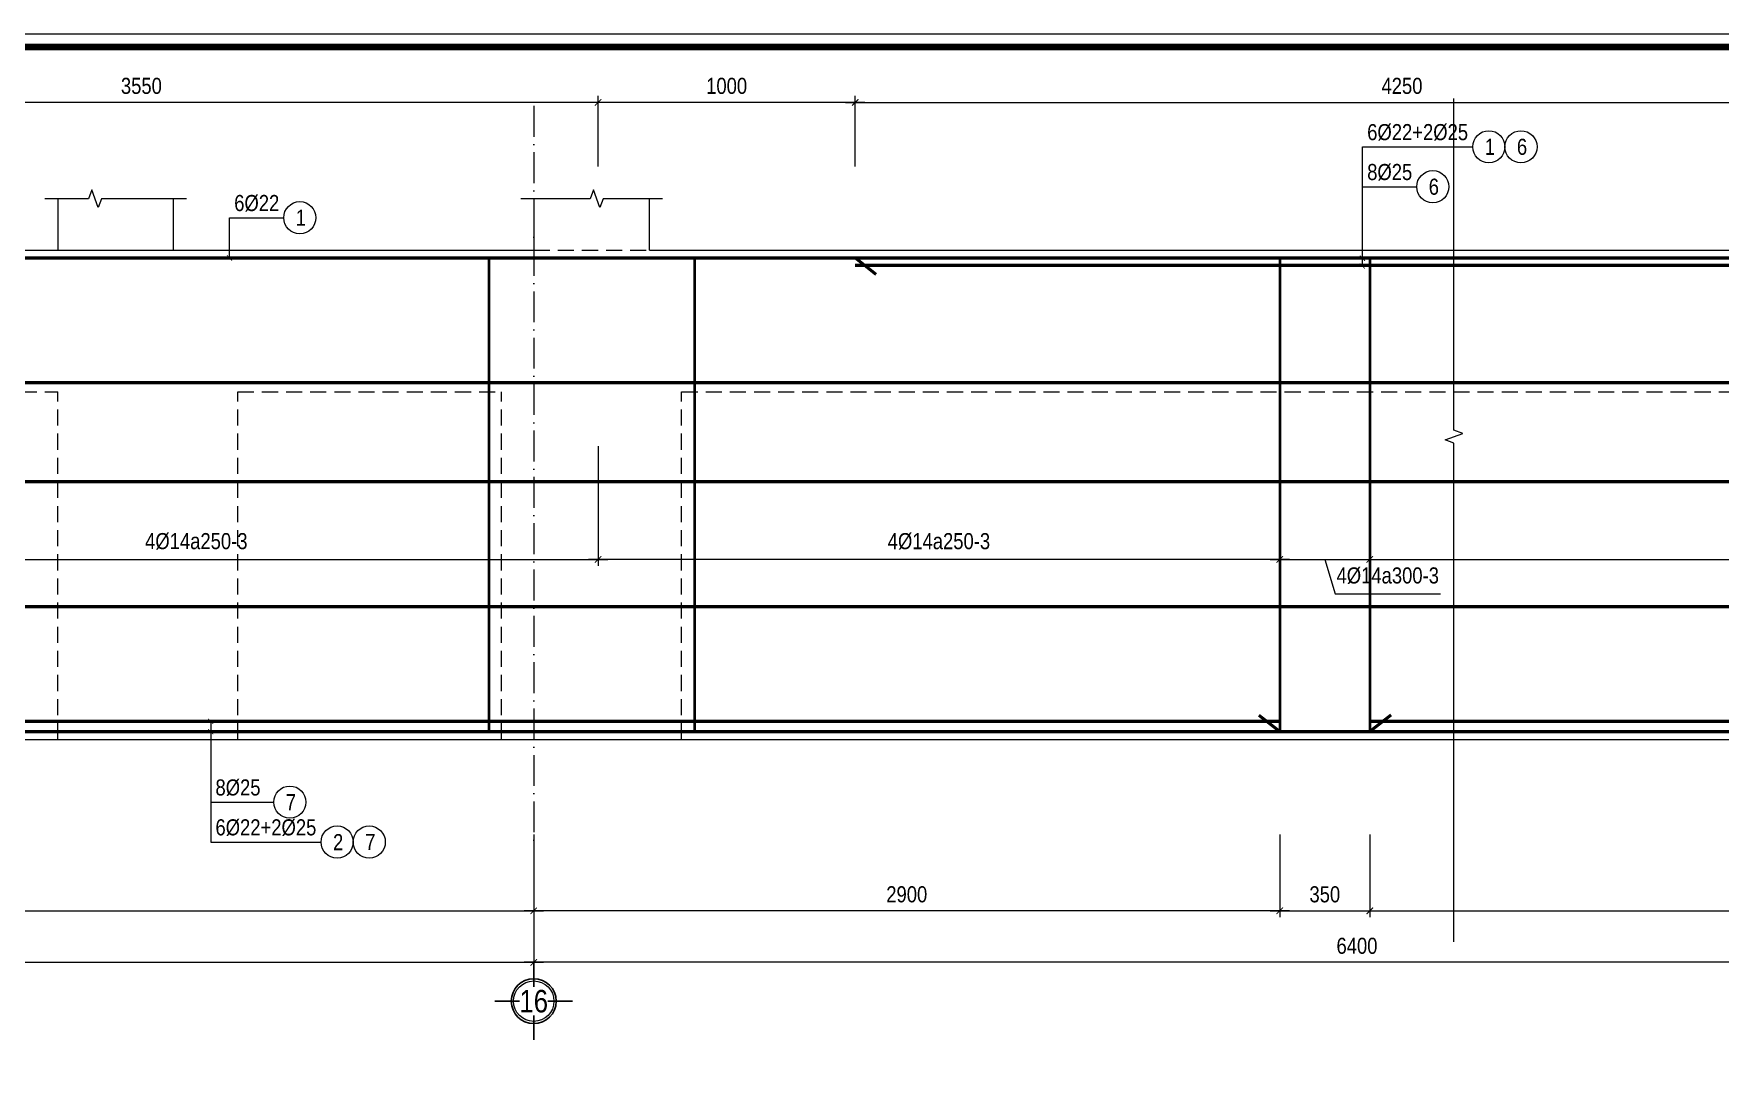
# Model space of a CAD drawing. Header units: millimetres. Extents: x 3014920 to 3563667, y -1638653 to -1356471.
# Drawn here: x 3421891 to 3428446, y -1610144 to -1606064 of the extents above; entities that cross this region are included whole.
import ezdxf
from ezdxf.enums import TextEntityAlignment as Align
from ezdxf.xclip import XClip

# ---------------------------------------------------------------- set-up
doc = ezdxf.new("R2010")
doc.units = ezdxf.units.MM
doc.header["$MEASUREMENT"] = 0
doc.header["$XCLIPFRAME"] = 0
doc.header["$PDMODE"] = 2
for name, pattern in [('6 TANG DIEN HINH 14-15$0$ACAD_ISO10W100', [18, 12, -3, 0, -3]), ('ACAD_ISO04W100', [30, 24, -3, 0, -3]), ('HIDDEN', [0.375, 0.25, -0.125])]:
    doc.linetypes.add(name, pattern=pattern)
doc.layers.get('0').update_dxf_attribs({"lineweight": 9})
doc.layers.get('Defpoints').update_dxf_attribs({"color": 10, "lineweight": 0})
for name, color, linetype, lineweight in [('2', 2, 'Continuous', 20), ('CDAI', 21, 'Continuous', 40), ('CTHEP', 50, 'Continuous', 50), ('DBAO', 90, 'Continuous', 13), ('DGIONG', 130, 'Continuous', 13), ('KTH', 154, 'Continuous', 9), ('Net khuat', 8, 'HIDDEN', 13), ('TEXT', 7, 'Continuous', 15), ('TRUC', 251, 'ACAD_ISO04W100', 9)]:
    doc.layers.add(name, color=color, linetype=linetype, lineweight=lineweight)
doc.layers.add('8', color=8, linetype='Continuous')
doc.styles.add('HELVECONDENSE', font='VHELVCN_0.TTF')
doc.styles.add('Star-HelCon', font='VHELVCN_0.TTF')
doc.styles.add('TTP-HelCon', font='VHELVCN_0.TTF')
doc.styles.add('VNI-HELVE-CONDENSE', font='VHELVCN_0.TTF')
doc.dimstyles.new('kc-25', dxfattribs={"dimtxt": 62.5, "dimasz": 20, "dimexe": 20, "dimexo": 50, "dimgap": 25, "dimtad": 3, "dimdec": 0, "dimzin": 0, "dimdsep": 46, "dimtxsty": 'VNI-HELVE-CONDENSE', "dimblk": 'DIM', "dimcen": 2.5, "dimclrd": 256, "dimclre": 154, "dimclrt": 7, "dimaunit": 1, "dimadec": 0, "dimazin": 0, "dimtfac": 1, "dimtdec": 0, "dimtix": 1, "dimtmove": 0, "dimatfit": 3, "dimldrblk": 'DOT', "dimfxl": 1, "dimtolj": 1, "dimtzin": 0, "dimarcsym": 0})
doc.dimstyles.new('TTP-25', dxfattribs={"dimscale": 25, "dimtxt": 2.5, "dimasz": 1, "dimexe": 1, "dimexo": 1, "dimgap": 0.09, "dimtad": 0, "dimdec": 4, "dimrnd": 1, "dimzin": 9, "dimdsep": 46, "dimtxsty": 'TTP-HelCon', "dimblk": 'ARCHTICK', "dimcen": 0.09, "dimdle": 1.5, "dimclrd": 256, "dimclre": 256, "dimclrt": 7, "dimadec": 0, "dimazin": 0, "dimtfac": 1, "dimtdec": 4, "dimtmove": 0, "dimatfit": 3, "dimldrblk": 'ARCHTICK', "dimfxl": 1, "dimtvp": 1, "dimtolj": 1, "dimtzin": 0, "dimarcsym": 0})

# ---------------------------------------------------------------- blocks, each defined once
blk = doc.blocks.new('_ArchTick')
at = {"color": 0, "linetype": 'ByBlock', "const_width": 0.15}
blk.add_lwpolyline([(-0.5, -0.5), (0.5, 0.5)], dxfattribs=at)
blk = doc.blocks.new('*D1813')
at = {"layer": 'Defpoints', "color": 0, "transparency": 16777216}
for p in [(16200, -2245.1), (19100, -2245.1), (16200, -2566.1)]:
    blk.add_point(p, dxfattribs=at)
at = {"layer": 'KTH', "lineweight": -2, "transparency": 16777216}
for p, q in [((16200, -2270.1), (16200, -2591.1)), ((19100, -2270.1), (19100, -2591.1)), ((19137.5, -2566.1), (16162.5, -2566.1))]:
    blk.add_line(p, q, dxfattribs=at)
at = {"layer": 'KTH', "lineweight": -2, "transparency": 16777216, "xscale": 25, "yscale": 25, "zscale": 25, "rotation": 180}
blk.add_blockref('_ArchTick', (16200, -2566.1), dxfattribs=at)
at = {"layer": 'KTH', "lineweight": -2, "transparency": 16777216, "xscale": 25, "yscale": 25, "zscale": 25}
blk.add_blockref('_ArchTick', (19100, -2566.1), dxfattribs=at)
at = {"layer": 'KTH', "color": 7, "transparency": 16777216, "insert": (17650, -2502.3), "char_height": 62.5, "attachment_point": 5, "style": 'TTP-HelCon'}
blk.add_mtext('\\A1;2900', dxfattribs=at)
blk = doc.blocks.new('*D1814')
at = {"layer": 'Defpoints', "color": 0, "transparency": 16777216}
for p in [(16450, 574), (16450, 300), (17449.8, 300)]:
    blk.add_point(p, dxfattribs=at)
at = {"layer": 'KTH', "lineweight": -2, "transparency": 16777216}
for p, q in [((16450, 325), (16450, 599)), ((17449.8, 325), (17449.8, 599)), ((17487.3, 574), (16412.5, 574))]:
    blk.add_line(p, q, dxfattribs=at)
at = {"layer": 'KTH', "lineweight": -2, "transparency": 16777216, "xscale": 25, "yscale": 25, "zscale": 25, "rotation": 180}
blk.add_blockref('_ArchTick', (16450, 574), dxfattribs=at)
at = {"layer": 'KTH', "lineweight": -2, "transparency": 16777216, "xscale": 25, "yscale": 25, "zscale": 25}
blk.add_blockref('_ArchTick', (17449.8, 574), dxfattribs=at)
at = {"layer": 'KTH', "color": 7, "transparency": 16777216, "insert": (16949.9, 637.8), "char_height": 62.5, "attachment_point": 5, "style": 'TTP-HelCon'}
blk.add_mtext('\\A1;1000', dxfattribs=at)
blk = doc.blocks.new('*D1854')
at = {"layer": 'Defpoints', "color": 0, "transparency": 16777216}
for p in [(11250, -2245.1), (16200, -2245.1), (16200, -2566.1)]:
    blk.add_point(p, dxfattribs=at)
at = {"layer": 'KTH', "lineweight": -2, "transparency": 16777216}
for p, q in [((11250, -2270.1), (11250, -2591.1)), ((16200, -2270.1), (16200, -2591.1)), ((11212.5, -2566.1), (16237.5, -2566.1))]:
    blk.add_line(p, q, dxfattribs=at)
at = {"layer": 'KTH', "lineweight": -2, "transparency": 16777216, "xscale": 25, "yscale": 25, "zscale": 25, "rotation": 180}
blk.add_blockref('_ArchTick', (11250, -2566.1), dxfattribs=at)
at = {"layer": 'KTH', "lineweight": -2, "transparency": 16777216, "xscale": 25, "yscale": 25, "zscale": 25}
blk.add_blockref('_ArchTick', (16200, -2566.1), dxfattribs=at)
at = {"layer": 'KTH', "color": 7, "transparency": 16777216, "insert": (13725, -2502.3), "char_height": 62.5, "attachment_point": 5, "style": 'TTP-HelCon'}
blk.add_mtext('\\A1;4950', dxfattribs=at)
blk = doc.blocks.new('*D1855')
at = {"layer": 'Defpoints', "color": 0, "transparency": 16777216}
for p in [(19100, -2245.1), (19450, -2245.1), (19450, -2566.1)]:
    blk.add_point(p, dxfattribs=at)
at = {"layer": 'KTH', "lineweight": -2, "transparency": 16777216}
for p, q in [((19100, -2270.1), (19100, -2591.1)), ((19450, -2270.1), (19450, -2591.1)), ((19062.5, -2566.1), (19487.5, -2566.1))]:
    blk.add_line(p, q, dxfattribs=at)
at = {"layer": 'KTH', "lineweight": -2, "transparency": 16777216, "xscale": 25, "yscale": 25, "zscale": 25, "rotation": 180}
blk.add_blockref('_ArchTick', (19100, -2566.1), dxfattribs=at)
at = {"layer": 'KTH', "lineweight": -2, "transparency": 16777216, "xscale": 25, "yscale": 25, "zscale": 25}
blk.add_blockref('_ArchTick', (19450, -2566.1), dxfattribs=at)
at = {"layer": 'KTH', "color": 7, "transparency": 16777216, "insert": (19275, -2502.3), "char_height": 62.5, "attachment_point": 5, "style": 'TTP-HelCon'}
blk.add_mtext('\\A1;350', dxfattribs=at)
blk = doc.blocks.new('*D1856')
at = {"layer": 'Defpoints', "color": 0, "transparency": 16777216}
for p in [(19450, -2245.1), (22600, -2245.1), (22600, -2566.1)]:
    blk.add_point(p, dxfattribs=at)
at = {"layer": 'KTH', "lineweight": -2, "transparency": 16777216}
for p, q in [((19450, -2270.1), (19450, -2591.1)), ((22600, -2270.1), (22600, -2591.1)), ((19412.5, -2566.1), (22637.5, -2566.1))]:
    blk.add_line(p, q, dxfattribs=at)
at = {"layer": 'KTH', "lineweight": -2, "transparency": 16777216, "xscale": 25, "yscale": 25, "zscale": 25, "rotation": 180}
blk.add_blockref('_ArchTick', (19450, -2566.1), dxfattribs=at)
at = {"layer": 'KTH', "lineweight": -2, "transparency": 16777216, "xscale": 25, "yscale": 25, "zscale": 25}
blk.add_blockref('_ArchTick', (22600, -2566.1), dxfattribs=at)
at = {"layer": 'KTH', "color": 7, "transparency": 16777216, "insert": (21025, -2502.3), "char_height": 62.5, "attachment_point": 5, "style": 'TTP-HelCon'}
blk.add_mtext('\\A1;3150', dxfattribs=at)
blk = doc.blocks.new('dau truc')
blk.add_circle((0, 0), 180)
at = {"layer": '8'}
for p, q in [((0, 127), (0, 345)), ((-127, 0), (-345, 0)), ((0, -345), (0, -127)), ((345, 0), (127, 0))]:
    blk.add_line(p, q, dxfattribs=at)
blk.add_circle((0, 0), 200, dxfattribs=at)
at = {"layer": 'TEXT', "style": 'HELVECONDENSE'}
blk.add_attdef('A', text='', height=233, dxfattribs=at).set_placement((0, 0), align=Align.MIDDLE)
blk = doc.blocks.new('*D1868')
at = {"layer": 'Defpoints', "color": 0, "transparency": 16777216}
for p in [(13327, -736), (16450, -736), (16450, -1201.1)]:
    blk.add_point(p, dxfattribs=at)
at = {"layer": 'KTH', "lineweight": -2, "transparency": 16777216}
for p, q in [((13327, -761), (13327, -1226.1)), ((16450, -761), (16450, -1226.1)), ((13289.5, -1201.1), (16487.5, -1201.1))]:
    blk.add_line(p, q, dxfattribs=at)
at = {"layer": 'KTH', "lineweight": -2, "transparency": 16777216, "xscale": 25, "yscale": 25, "zscale": 25, "rotation": 180}
blk.add_blockref('_ArchTick', (13327, -1201.1), dxfattribs=at)
at = {"layer": 'KTH', "lineweight": -2, "transparency": 16777216, "xscale": 25, "yscale": 25, "zscale": 25}
blk.add_blockref('_ArchTick', (16450, -1201.1), dxfattribs=at)
at = {"layer": 'KTH', "color": 7, "transparency": 16777216, "insert": (14888.5, -1131.2), "char_height": 62.5, "attachment_point": 5, "style": 'TTP-HelCon'}
blk.add_mtext('\\A1;4Þ14a250-3', dxfattribs=at)
blk = doc.blocks.new('*D1829')
at = {"layer": 'Defpoints', "color": 0, "transparency": 16777216}
for p in [(6450, -2245.1), (16200, -2245.1), (16200, -2766.1)]:
    blk.add_point(p, dxfattribs=at)
at = {"layer": 'KTH', "lineweight": -2, "transparency": 16777216}
for p, q in [((6450, -2270.1), (6450, -2791.1)), ((16200, -2270.1), (16200, -2791.1)), ((6412.5, -2766.1), (16237.5, -2766.1))]:
    blk.add_line(p, q, dxfattribs=at)
at = {"layer": 'KTH', "lineweight": -2, "transparency": 16777216, "xscale": 25, "yscale": 25, "zscale": 25, "rotation": 180}
blk.add_blockref('_ArchTick', (6450, -2766.1), dxfattribs=at)
at = {"layer": 'KTH', "lineweight": -2, "transparency": 16777216, "xscale": 25, "yscale": 25, "zscale": 25}
blk.add_blockref('_ArchTick', (16200, -2766.1), dxfattribs=at)
at = {"layer": 'KTH', "color": 7, "transparency": 16777216, "insert": (11325, -2702.3), "char_height": 62.5, "attachment_point": 5, "style": 'TTP-HelCon'}
blk.add_mtext('\\A1;9750', dxfattribs=at)
blk = doc.blocks.new('*D1830')
at = {"layer": 'Defpoints', "color": 0, "transparency": 16777216}
for p in [(16200, -2245.1), (22600, -2245.1), (16200, -2766.1)]:
    blk.add_point(p, dxfattribs=at)
at = {"layer": 'KTH', "lineweight": -2, "transparency": 16777216}
for p, q in [((16200, -2270.1), (16200, -2791.1)), ((22600, -2270.1), (22600, -2791.1)), ((22637.5, -2766.1), (16162.5, -2766.1))]:
    blk.add_line(p, q, dxfattribs=at)
at = {"layer": 'KTH', "lineweight": -2, "transparency": 16777216, "xscale": 25, "yscale": 25, "zscale": 25, "rotation": 180}
blk.add_blockref('_ArchTick', (16200, -2766.1), dxfattribs=at)
at = {"layer": 'KTH', "lineweight": -2, "transparency": 16777216, "xscale": 25, "yscale": 25, "zscale": 25}
blk.add_blockref('_ArchTick', (22600, -2766.1), dxfattribs=at)
at = {"layer": 'KTH', "color": 7, "transparency": 16777216, "insert": (19400, -2702.3), "char_height": 62.5, "attachment_point": 5, "style": 'TTP-HelCon'}
blk.add_mtext('\\A1;6400', dxfattribs=at)
blk = doc.blocks.new('*D1833')
at = {"layer": 'Defpoints', "color": 0, "transparency": 16777216}
for p in [(12900, 574), (12900, 300), (16450, 300)]:
    blk.add_point(p, dxfattribs=at)
at = {"layer": 'KTH', "lineweight": -2, "transparency": 16777216}
for p, q in [((12900, 325), (12900, 599)), ((16450, 325), (16450, 599)), ((16487.5, 574), (12862.5, 574))]:
    blk.add_line(p, q, dxfattribs=at)
at = {"layer": 'KTH', "lineweight": -2, "transparency": 16777216, "xscale": 25, "yscale": 25, "zscale": 25, "rotation": 180}
blk.add_blockref('_ArchTick', (12900, 574), dxfattribs=at)
at = {"layer": 'KTH', "lineweight": -2, "transparency": 16777216, "xscale": 25, "yscale": 25, "zscale": 25}
blk.add_blockref('_ArchTick', (16450, 574), dxfattribs=at)
at = {"layer": 'KTH', "color": 7, "transparency": 16777216, "insert": (14675, 637.8), "char_height": 62.5, "attachment_point": 5, "style": 'TTP-HelCon'}
blk.add_mtext('\\A1;3550', dxfattribs=at)
blk = doc.blocks.new('*D1834')
at = {"layer": 'Defpoints', "color": 0, "transparency": 16777216}
for p in [(21700, 574), (17449.8, 300), (21700, 300)]:
    blk.add_point(p, dxfattribs=at)
at = {"layer": 'KTH', "lineweight": -2, "transparency": 16777216}
for p, q in [((17449.8, 325), (17449.8, 599)), ((21700, 325), (21700, 599)), ((17412.3, 574), (21737.5, 574))]:
    blk.add_line(p, q, dxfattribs=at)
at = {"layer": 'KTH', "lineweight": -2, "transparency": 16777216, "xscale": 25, "yscale": 25, "zscale": 25, "rotation": 180}
blk.add_blockref('_ArchTick', (17449.8, 574), dxfattribs=at)
at = {"layer": 'KTH', "lineweight": -2, "transparency": 16777216, "xscale": 25, "yscale": 25, "zscale": 25}
blk.add_blockref('_ArchTick', (21700, 574), dxfattribs=at)
at = {"layer": 'KTH', "color": 7, "transparency": 16777216, "insert": (19574.9, 637.8), "char_height": 62.5, "attachment_point": 5, "style": 'TTP-HelCon'}
blk.add_mtext('\\A1;4250', dxfattribs=at)
blk = doc.blocks.new('DIM')
h = blk.add_hatch(color=1)
h.paths.add_polyline_path([(0.49, 0.29, 1), (0.29, 0.49), (-0.19, 0), (0.19, 0)])
h.paths.add_polyline_path([(0.19, 0), (-0.19, 0), (-0.49, -0.29, 1), (-0.29, -0.49)])
at = {"color": 9}
for p, q in [((-0.19, 0), (-1.5, 0)), ((0.19, 0), (1.5, 0))]:
    blk.add_line(p, q, dxfattribs=at)
at = {"color": 1}
for p, q in [((-0.49, -0.29), (0.29, 0.49)), ((-0.29, -0.49), (0.49, 0.29)), ((-0.19, 0), (0.19, 0))]:
    blk.add_line(p, q, dxfattribs=at)
blk.add_arc((-0.39, -0.39), 0.138, 135, 315, dxfattribs=at)
blk = doc.blocks.new('*D1837')
at = {"layer": 'Defpoints', "color": 0, "transparency": 16777216}
for p in [(16450, -736), (19100, -736), (16450, -1201.2)]:
    blk.add_point(p, dxfattribs=at)
at = {"layer": 'KTH', "lineweight": -2, "transparency": 16777216}
for p, q in [((16450, -761), (16450, -1226.2)), ((19100, -761), (19100, -1226.2)), ((19137.5, -1201.2), (16412.5, -1201.2))]:
    blk.add_line(p, q, dxfattribs=at)
at = {"layer": 'KTH', "lineweight": -2, "transparency": 16777216, "xscale": 25, "yscale": 25, "zscale": 25, "rotation": 180}
blk.add_blockref('_ArchTick', (16450, -1201.2), dxfattribs=at)
at = {"layer": 'KTH', "lineweight": -2, "transparency": 16777216, "xscale": 25, "yscale": 25, "zscale": 25}
blk.add_blockref('_ArchTick', (19100, -1201.2), dxfattribs=at)
at = {"layer": 'KTH', "color": 7, "transparency": 16777216, "insert": (17775, -1131.3), "char_height": 62.5, "attachment_point": 5, "style": 'TTP-HelCon'}
blk.add_mtext('\\A1;4Þ14a250-3', dxfattribs=at)
blk = doc.blocks.new('*D1838')
at = {"layer": 'Defpoints', "color": 0, "transparency": 16777216}
for p in [(19100, -736), (19450, -736), (19450, -1201.2)]:
    blk.add_point(p, dxfattribs=at)
at = {"layer": 'KTH', "lineweight": -2, "transparency": 16777216}
for p, q in [((19100, -761), (19100, -1226.2)), ((19450, -761), (19450, -1226.2)), ((19062.5, -1201.2), (19487.5, -1201.2)), ((19275, -1201.2), (19315, -1334.5)), ((19315, -1334.5), (19724.2, -1334.5))]:
    blk.add_line(p, q, dxfattribs=at)
at = {"layer": 'KTH', "lineweight": -2, "transparency": 16777216, "xscale": 25, "yscale": 25, "zscale": 25, "rotation": 180}
blk.add_blockref('_ArchTick', (19100, -1201.2), dxfattribs=at)
at = {"layer": 'KTH', "lineweight": -2, "transparency": 16777216, "xscale": 25, "yscale": 25, "zscale": 25}
blk.add_blockref('_ArchTick', (19450, -1201.2), dxfattribs=at)
at = {"layer": 'KTH', "color": 7, "transparency": 16777216, "insert": (19519.6, -1264.5), "char_height": 62.5, "attachment_point": 5, "style": 'TTP-HelCon'}
blk.add_mtext('\\A1;4Þ14a300-3', dxfattribs=at)
blk = doc.blocks.new('*D1839')
at = {"layer": 'Defpoints', "color": 0, "transparency": 16777216}
for p in [(19450, -736), (22725, -736), (22725, -1201.2)]:
    blk.add_point(p, dxfattribs=at)
at = {"layer": 'KTH', "lineweight": -2, "transparency": 16777216}
for p, q in [((19450, -761), (19450, -1226.2)), ((22725, -761), (22725, -1226.2)), ((19412.5, -1201.2), (22762.5, -1201.2))]:
    blk.add_line(p, q, dxfattribs=at)
at = {"layer": 'KTH', "lineweight": -2, "transparency": 16777216, "xscale": 25, "yscale": 25, "zscale": 25, "rotation": 180}
blk.add_blockref('_ArchTick', (19450, -1201.2), dxfattribs=at)
at = {"layer": 'KTH', "lineweight": -2, "transparency": 16777216, "xscale": 25, "yscale": 25, "zscale": 25}
blk.add_blockref('_ArchTick', (22725, -1201.2), dxfattribs=at)
at = {"layer": 'KTH', "color": 7, "transparency": 16777216, "insert": (21087.5, -1131.3), "char_height": 62.5, "attachment_point": 5, "style": 'TTP-HelCon'}
blk.add_mtext('\\A1;4Þ14a250-3', dxfattribs=at)
blk = doc.blocks.new('2Y-29')
at = {"layer": 'CTHEP'}
for p, q in [((82396.41101, -489.99841), (8878.4469, -489.99842)), ((82396.41101, -949.99894), (8878.4469, -949.99894)), ((82396.41101, -1409.99947), (8878.4469, -1409.99947))]:
    blk.add_line(p, q, dxfattribs=at)
blk.add_lwpolyline([(8854.99241, -529.99859), (8854.99241, -30), (82444.99991, -30)], dxfattribs=at)
blk = doc.blocks.new('CHG_XX_Khung ten')
blk.add_lwpolyline([(15, 579), (826, 579), (826, 15), (15, 15)], close=True)
at = {"color": 4, "linetype": 'Continuous', "const_width": 1}
blk.add_lwpolyline([(17, 577), (824, 577), (824, 17), (17, 17)], close=True, dxfattribs=at)
blk = doc.blocks.new('2Y-30')
at = {"layer": 'CDAI', "elevation": 0}
for points in [[(16024.99998, -30), (16024.99998, -1870)], [(16824.99991, -30), (16824.99991, -1870)], [(19449.99998, -30), (19449.99998, -1870)]]:
    blk.add_lwpolyline(points, dxfattribs=at)
at = {"layer": 'CDAI'}
blk.add_lwpolyline([(19099.99999, -30), (19099.99999, -1870)], dxfattribs=at)
at = {"layer": 'CTHEP'}
for p, q in [((17531.18748, -94.5255), (17449.76159, -30)), ((49527.12206, -515), (4760.76516, -515)), ((49527.12206, -900), (4760.76516, -900)), ((49527.12206, -1385), (4760.76516, -1385)), ((19018.57409, -1805.4745), (19099.99999, -1870)), ((19531.42588, -1805.4745), (19449.99998, -1870))]:
    blk.add_line(p, q, dxfattribs=at)
at = {"layer": 'CTHEP', "color": 1}
blk.add_line((21699.99998, -60), (17449.76159, -60), dxfattribs=at)
at = {"layer": 'CTHEP'}
for points in [[(4707.31066, -529.99859), (4707.31066, -30), (49599.99998, -30)], [(4712.18589, -1870), (49569.99999, -1870), (49569.99999, -1170)], [(11249.99998, -1830), (19099.99998, -1830)], [(19449.99998, -1830), (28849.99248, -1830)]]:
    blk.add_lwpolyline(points, dxfattribs=at)
at = {"layer": 'DBAO', "linetype": 'Continuous'}
for p, q in [((14350.00018, 200), (14350.00018, 0)), ((14800.00018, 0), (14800.00018, 200)), ((16199.99998, 200), (16199.99998, 0)), ((16649.99998, 0), (16649.99998, 200)), ((13199.99998, 0), (16199.99998, 0)), ((16649.99998, 0), (22499.99998, 0)), ((4666.37048, -1900), (49599.99998, -1900))]:
    blk.add_line(p, q, dxfattribs=at)
at = {"layer": 'DGIONG', "linetype": 'Continuous', "flags": 128}
for points in [[(14850.00018, 200), (14519.76178, 200), (14507.26178, 165.65653), (14482.26178, 234.34347), (14469.76178, 200), (14299.98517, 200)], [(16699.99998, 200), (16469.76158, 200), (16457.26158, 165.65653), (16432.26158, 234.34347), (16419.76158, 200), (16149.98498, 200)]]:
    blk.add_lwpolyline(points, dxfattribs=at)
at = {"layer": 'DGIONG'}
for centre in [(19912.46047, 401.49755), (20037.46047, 401.49755), (19694.57097, 246.51655), (15290.73714, 126.06616), (15252.02209, -2143.93134), (15435.71509, -2298.91228), (15560.71509, -2298.91228)]:
    blk.add_circle(centre, 62.5, dxfattribs=at)
at = {"layer": 'Net khuat', "ltscale": 250}
for p, q in [((14350.00018, 0), (14800.00018, 0)), ((16199.99998, 0), (16649.99998, 0)), ((8674.98813, -550), (14350.00018, -550)), ((14350.00018, -1900), (14350.00018, -550)), ((15050.00018, -549.9711), (16074.99998, -550)), ((15050.00018, -1900), (15050.00018, -549.9711)), ((16074.99998, -1900), (16074.99998, -550)), ((16774.99998, -550), (22375.00006, -550)), ((16774.99998, -1900), (16774.99998, -550))]:
    blk.add_line(p, q, dxfattribs=at)
at = {"layer": 'TRUC', "linetype": '6 TANG DIEN HINH 14-15$0$ACAD_ISO10W100', "ltscale": 10}
blk.add_lwpolyline([(16199.99998, 560.5), (16199.99998, -2389)], dxfattribs=at)
at = {"layer": '2', "ltscale": 300}
ref = blk.add_blockref('dau truc', (16199.99998, -2916.96642), dxfattribs=dict(at, xscale=0.436713129747659, yscale=0.436713129747659, zscale=0.436713129747659))
ref.add_attrib('A', '16', dxfattribs={"layer": 'TEXT', "height": 87.5, "style": 'HELVECONDENSE'}).set_placement((16199.99998, -2916.96642), align=Align.MIDDLE)
at = {"layer": 'TEXT', "style": 'TTP-HelCon'}
for s, p in [('6Þ22+2Þ25', (19439.6526, 427.3505, 0)), ('8Þ25', (19439.6526, 272.3695, 0)), ('6Þ22', (15035.81876, 151.91911, 0)), ('8Þ25', (14962.90721, -2118.07834, 0)), ('6Þ22+2Þ25', (14962.90721, -2273.05934, 0))]:
    blk.add_text(s, height=62.5, dxfattribs=at).set_placement(p)
at = {"layer": 'TEXT', "style": 'Star-HelCon'}
for s, p in [('1', (19916.62714, 401.49755)), ('6', (20041.62714, 401.49755)), ('6', (19698.73764, 246.51655)), ('1', (15294.90381, 126.06616)), ('7', (15256.18876, -2143.93134)), ('2', (15439.88176, -2298.91228)), ('7', (15564.88176, -2298.91228))]:
    blk.add_text(s, height=62.5, dxfattribs=at).set_placement(p, align=Align.MIDDLE)
at = {"layer": 'KTH'}
for base, p1, p2, picture, middle in [((12899.99998, 574.00461), (16449.99998, 300), (12899.99998, 300), '*D1833', (14674.99998, 637.83794)), ((16449.99998, 574.00461), (17449.76158, 300), (16449.99998, 300), '*D1814', (16949.88078, 637.83794)), ((16199.99998, -2566.14614), (11249.99998, -2245.09309), (16199.99998, -2245.09309), '*D1854', (13724.99998, -2502.31281)), ((16199.99998, -2766.10188), (22599.99998, -2245.09309), (16199.99998, -2245.09309), '*D1830', (19399.99998, -2702.26855)), ((19449.99998, -2566.14614), (19099.99998, -2245.09309), (19449.99998, -2245.09309), '*D1855', (19274.99998, -2502.31281)), ((22599.99998, -2566.14614), (19449.99998, -2245.09309), (22599.99998, -2245.09309), '*D1856', (21024.99998, -2502.31281))]:
    dim = blk.add_linear_dim(base=base, p1=p1, p2=p2, dimstyle='TTP-25', override={"dimtmove": 1}, dxfattribs=at)
    dim.commit()
    dim.dimension.update_dxf_attribs({"geometry": picture, "text_midpoint": middle})
for base, p1, p2, picture, middle in [((21699.99998, 574.00461), (17449.76158, 300), (21699.99998, 300), '*D1834', (19574.88078, 637.83794)), ((16199.99998, -2766.10188), (6449.99998, -2245.09309), (16199.99998, -2245.09309), '*D1829', (11324.99998, -2702.26855)), ((16199.99998, -2566.14614), (19099.99998, -2245.09309), (16199.99998, -2245.09309), '*D1813', (17649.99998, -2502.31281))]:
    dim = blk.add_linear_dim(base=base, p1=p1, p2=p2, angle=180, dimstyle='TTP-25', override={"dimtmove": 1}, dxfattribs=at)
    dim.commit()
    dim.dimension.update_dxf_attribs({"geometry": picture, "text_midpoint": middle})
for base, p1, p2, text, picture, middle in [((16449.99998, -1201.12455), (13327.00114, -735.95392), (16449.99998, -735.95392), '4Þ14a250-3', '*D1868', (14888.50056, -1131.20788)), ((19449.99998, -1201.20202), (19099.99999, -735.95392), (19449.99998, -735.95392), '4Þ14a300-3', '*D1838', (19317.22498, -1264.53536))]:
    dim = blk.add_linear_dim(base=base, p1=p1, p2=p2, text=text, dimstyle='TTP-25', override={"dimtmove": 1}, dxfattribs=at)
    dim.commit()
    dim.dimension.update_dxf_attribs({"geometry": picture, "text_midpoint": middle})
for base, p1, p2, angle, picture, middle in [((16449.99998, -1201.20202), (19099.99999, -735.95392), (16449.99998, -735.95392), 180, '*D1837', (17774.99998, -1131.28536)), ((22724.99998, -1201.20202), (19449.99998, -735.95392), (22724.99998, -735.95392), 0.000000013, '*D1839', (21087.49998, -1131.28536))]:
    dim = blk.add_linear_dim(base=base, p1=p1, p2=p2, angle=angle, text='4Þ14a250-3', dimstyle='TTP-25', override={"dimtmove": 1}, dxfattribs=at)
    dim.commit()
    dim.dimension.update_dxf_attribs({"geometry": picture, "text_midpoint": middle})
at = {"layer": 'DGIONG'}
for points in [[(19421.14075, -31.53555), (19421.14056, 401.49755), (19849.96047, 401.49755)], [(19421.14074, -61.53555), (19421.14056, 246.51655), (19632.07097, 246.51655)], [(15017.30683, -30), (15017.30673, 126.06616), (15228.23714, 126.06616)], [(14944.39541, -1830), (14944.39518, -2143.93128), (15189.52209, -2143.93128)], [(14944.39537, -1870), (14944.39518, -2298.91228), (15373.21509, -2298.91228)]]:
    blk.add_leader(points, dimstyle='kc-25', override={"dimtad": 0, "dimldrblk": 'ArchTick', "dimfxl": 100, "dimarcsym": 1}, dxfattribs=at)

msp = doc.modelspace()

# ---------------------------------------------------------------- linework, layer by layer
at = {"layer": 'DGIONG', "linetype": 'Continuous', "elevation": 0, "flags": 128}
msp.add_lwpolyline([(3427411.04597, -1609590.68887), (3427411.04606, -1607654.13273), (3427376.70259, -1607641.63273), (3427445.38953, -1607616.63273), (3427411.04606, -1607604.13273), (3427411.04595, -1606315.68426)], dxfattribs=at)

# ---------------------------------------------------------------- block references
at = {"layer": 'DGIONG', "color": 5}
ref = msp.add_blockref('2Y-29', (3359736.40177, -1606887.9753), dxfattribs=at)
XClip(ref).set_block_clipping_path([(8162.2922961921, -4196.4496964479), (25321.5566864503, 893.402555305)])
ref = msp.add_blockref('2Y-30', (3407634.11996, -1606904.57455), dxfattribs=at)
XClip(ref).set_block_clipping_path([(3944.5801334158, -3552.9210572469), (20857.4920902411, 1110.749881407)])

# ---------------------------------------------------------------- next in the draw order: block references
at = {"color": 5, "xscale": 25.92478421704392, "yscale": 25.92478421704392, "zscale": 25.92478421704392}
msp.add_blockref('CHG_XX_Khung ten', (3411048.01083, -1621074.38806), dxfattribs=at)

doc.saveas('drawing.dxf')
